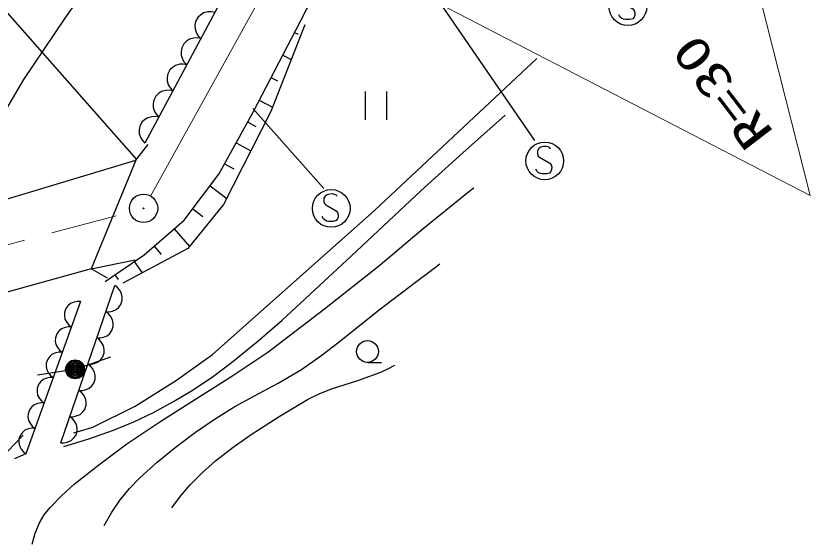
# Model space of a CAD drawing. Units: millimetres, scale not verified. Extents: x 40000 to 680000, y 20000 to 380000.
# Drawn here: x 437119 to 479013, y 248802 to 276657 of the extents above; entities that cross this region are included whole.
import ezdxf
from ezdxf.enums import TextEntityAlignment as Align

# ---------------------------------------------------------------- set-up
doc = ezdxf.new("R2010")
doc.units = ezdxf.units.MM
doc.header["$LTSCALE"] = 1000
doc.linetypes.add('CHAIN', pattern=[18.5, 12, -1.5, 3.5, -1.5])
for name, color, linetype, lineweight in [('M-BGD', 7, 'Continuous', 25), ('M-BGD-HTXT', 7, 'Continuous', 13), ('M-BMK', 2, 'CHAIN', 13), ('M-STR-STR1', 1, 'Continuous', 25), ('M-STR-STRC', 7, 'Continuous', 25)]:
    doc.layers.add(name, color=color, linetype=linetype, lineweight=lineweight)
doc.layers.add('M-BMK-SRVR', color=7, linetype='Continuous')
doc.styles.add('ＭＳ ゴシック', font='')
doc.styles.get('ＭＳ ゴシック').set_extended_font_data('MS Gothic')

# ---------------------------------------------------------------- blocks, each defined once
blk = doc.blocks.new('BUHIN7')
at = {"color": 7, "linetype": 'Continuous', "lineweight": 25}
blk.add_lwpolyline([(232, 677), (171, 730), (92, 756), (-15, 764), (-168, 745), (-293, 695), (-394, 608), (-446, 491), (-437, 376), (-423, 303), (-372, 208), (-296, 161), (282, -88), (352, -170), (407, -289), (411, -410), (387, -508), (328, -606), (180, -669), (-49, -696), (-150, -692), (-250, -659), (-338, -594), (-421, -488)], dxfattribs=at)
blk.add_circle((0, 0), 995, dxfattribs=at)
blk = doc.blocks.new('BUHIN12')
at = {"color": 7, "linetype": 'Continuous', "lineweight": 25}
for radius in [498, 440, 382, 322, 265, 195, 135, 77.5, 15]:
    blk.add_circle((0, 0), radius, dxfattribs=at)
blk = doc.blocks.new('BUHIN70')
at = {"color": 7, "linetype": 'Continuous', "lineweight": 25}
blk.add_lwpolyline([(161, 692), (-11, 677), (-165, 625), (-348, 526), (-467, 393), (-556, 242), (-606, 28), (-592, -147), (-544, -318), (-423, -489), (-307, -599), (-161, -692)], dxfattribs=at)
blk = doc.blocks.new('BUHIN71')
at = {"color": 7, "linetype": 'Continuous', "lineweight": 25}
blk.add_lwpolyline([(-155, -715), (21, -697), (179, -641), (367, -536), (487, -397), (577, -241), (625, -19), (607, 160), (556, 336), (429, 510), (307, 622), (155, 715)], dxfattribs=at)
blk = doc.blocks.new('BUHIN73')
at = {"color": 7, "linetype": 'Continuous', "lineweight": 25}
blk.add_lwpolyline([(285, 729), (96, 739), (-80, 708), (-296, 628), (-446, 502), (-568, 352), (-656, 126), (-669, -66), (-644, -261), (-539, -465), (-430, -605), (-285, -729)], dxfattribs=at)
blk = doc.blocks.new('BUHIN102')
at = {"color": 7, "linetype": 'Continuous', "lineweight": 25}
blk.add_line((67, -570), (808, -482), dxfattribs=at)
blk.add_circle((0, 0), 574, dxfattribs=at)
blk = doc.blocks.new('BUHIN104')
at = {"color": 7, "linetype": 'Continuous', "lineweight": 25}
for p, q in [((-661, 677), (-486, -812)), ((658, -678), (482, 812))]:
    blk.add_line(p, q, dxfattribs=at)
blk = doc.blocks.new('BUHIN105')
at = {"color": 3, "linetype": 'Continuous', "lineweight": 25}
for radius in [746, 22.5]:
    blk.add_circle((0, 0), radius, dxfattribs=at)

msp = doc.modelspace()

# ---------------------------------------------------------------- linework, layer by layer
at = {"layer": 'M-BGD'}
for p, q in [((444021, 282637), (439700, 276540)), ((452127, 276382), (454050, 280148)), ((449079, 279603), (443923, 269940)), ((439700, 276540), (437522, 273301)), ((449644, 271615), (452127, 276382)), ((452356, 276182), (450558, 271615)), ((451817, 275786), (452008, 275687)), ((451196, 274594), (451640, 274363)), ((456047, 266419), (464602, 274415)), ((437522, 273301), (436070, 270844)), ((450575, 273403), (450917, 273225)), ((449955, 272211), (450650, 271849)), ((447818, 268305), (449644, 271615)), ((450558, 271615), (448075, 266706)), ((449340, 271064), (449780, 270821)), ((448731, 269960), (449504, 269533)), ((448122, 268856), (448610, 268587)), ((445991, 265879), (447818, 268305)), ((447361, 267698), (448241, 267035)), ((448075, 266706), (446191, 264394)), ((446448, 266485), (446986, 266080)), ((447493, 258795), (456047, 266419)), ((443879, 264052), (445991, 265879)), ((445463, 265422), (446269, 264490)), ((446191, 264394), (442766, 262568)), ((444407, 264509), (444785, 264071)), ((441824, 262653), (443879, 264052)), ((441084, 263316), (443402, 263797)), ((443365, 263702), (443772, 263104)), ((442338, 263003), (442510, 262750)), ((439491, 254141), (442342, 262444)), ((440525, 261589), (437638, 253571)), ((440712, 258181), (442129, 258674)), ((445597, 257456), (447493, 258795)), ((439746, 257938), (438265, 257703)), ((443402, 256080), (445597, 257456)), ((441171, 254964), (443402, 256080)), ((440167, 254666), (441171, 254964)), ((437510, 254552), (436690, 253702)), ((437638, 253571), (437041, 253292))]:
    msp.add_line(p, q, dxfattribs=at)
for points in [[(439650, 253953), (440966, 254349), (442267, 254802), (443338, 255245), (444386, 255743), (445441, 256314), (446476, 256942), (447536, 257659), (448561, 258425), (449879, 259496), (451167, 260620), (454821, 264009), (458471, 267426), (460692, 269437), (462934, 271423)], [(437971, 248802), (438137, 249373), (438360, 249926), (438613, 250341), (438919, 250726), (439538, 251362), (440200, 251955), (441564, 253044), (442967, 254085), (444759, 255287), (446592, 256444), (448517, 257659), (450410, 258926), (453396, 261204), (456339, 263525), (458605, 265439), (460908, 267305), (461088, 267448), (461268, 267591)], [(441784, 249788), (442177, 250478), (442627, 251145), (443116, 251736), (443659, 252298), (444575, 253120), (445529, 253895), (446594, 254697), (447689, 255448), (448675, 256054), (449702, 256615), (450960, 257291), (452184, 258018), (453198, 258722), (454179, 259477), (456203, 261096), (458268, 262671), (458875, 263125), (459484, 263577)], [(445342, 250708), (445803, 251336), (446317, 251935), (446961, 252582), (447648, 253187), (448576, 253907), (449533, 254575), (450998, 255529), (452499, 256434), (453152, 256753), (453828, 257016), (455106, 257415), (456363, 257871), (456733, 258045), (457108, 258232)]]:
    msp.add_lwpolyline(points, dxfattribs=at)
at = {"layer": 'M-BGD-HTXT'}
for p in [(471669, 296121), (451974, 281180)]:
    msp.add_line(p, (479013, 267188), dxfattribs=at)
at = {"layer": 'M-BMK'}
for p, q in [((444225, 267159), (451974, 281180)), ((425980, 261718), (443127, 266315))]:
    msp.add_line(p, q, dxfattribs=at)
at = {"layer": 'M-STR-STR1'}
for p, q in [((443446, 269046), (444102, 269877)), ((428005, 264409), (443446, 269046)), ((443446, 269046), (441084, 263316)), ((441084, 263316), (425599, 259029)), ((441954, 262823), (441084, 263316))]:
    msp.add_line(p, q, dxfattribs=at)
at = {"layer": 'M-STR-STRC'}
for p, q in [((455737, 282794), (464466, 270083)), ((433609, 280267), (443486, 269088)), ((449612, 271768), (453363, 267557))]:
    msp.add_line(p, q, dxfattribs=at)

# ---------------------------------------------------------------- block references
at = {"layer": 'M-BGD', "rotation": 353.27412}
for name, p in [('BUHIN73', (447238, 276152)), ('BUHIN73', (446501, 274771)), ('BUHIN73', (445764, 273391)), ('BUHIN73', (445028, 272010)), ('BUHIN104', (456120, 271927)), ('BUHIN73', (444291, 270630)), ('BUHIN71', (442104, 261752)), ('BUHIN70', (440284, 260920)), ('BUHIN71', (441629, 260368)), ('BUHIN70', (439803, 259584)), ('BUHIN71', (441154, 258984)), ('BUHIN102', (455666, 258958)), ('BUHIN70', (439322, 258248)), ('BUHIN12', (440240, 258017)), ('BUHIN71', (440679, 257600)), ('BUHIN70', (438841, 256911)), ('BUHIN71', (440204, 256216)), ('BUHIN70', (438360, 255575)), ('BUHIN71', (439729, 254833)), ('BUHIN70', (437879, 254239))]:
    msp.add_blockref(name, p, dxfattribs=at)
at = {"layer": 'M-BMK-SRVR', "rotation": 353.27412}
msp.add_blockref('BUHIN105', (443852, 266509), dxfattribs=at)
at = {"layer": 'M-STR-STRC', "rotation": 353.27412}
for p in [(469399, 277146), (465017, 269009), (453751, 266505)]:
    msp.add_blockref('BUHIN7', p, dxfattribs=at)

# ---------------------------------------------------------------- texts
at = {"layer": 'M-BGD-HTXT', "style": 'ＭＳ ゴシック', "width": 1.35}
msp.add_text('R=30', height=1833, rotation=127.5, dxfattribs=at).set_placement((477583, 270832), align=Align.BOTTOM_LEFT)

doc.saveas('drawing.dxf')
